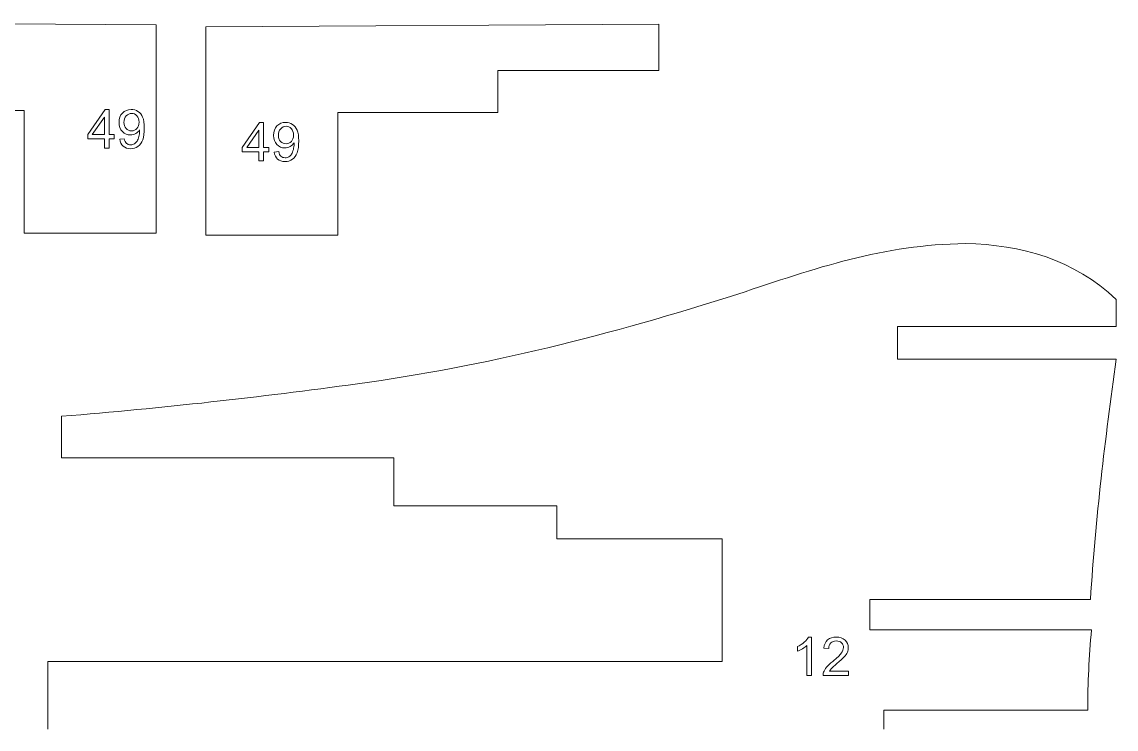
# Model space of a CAD drawing. Header units: millimetres. Extents: x -437 to 859, y -1313 to 762.
# Drawn here: x 63.9 to 236.8, y 156.7 to 268.4 of the extents above; entities that cross this region are included whole.
import ezdxf

# ---------------------------------------------------------------- set-up
doc = ezdxf.new("R2010")
doc.units = ezdxf.units.MM
doc.header["$MEASUREMENT"] = 0
doc.layers.add('Ebene 1', color=7, linetype='Continuous')

msp = doc.modelspace()

# ---------------------------------------------------------------- linework, layer by layer
at = {"layer": 'Ebene 1', "color": 250, "lineweight": 5}
for points, knots in [([(85.1428, 267.8945), (85.1428, 267.8945), (85.1428, 235.0104), (85.1428, 235.0104), (85.1428, 235.0104), (85.1428, 235.0104), (64.3184, 235.0104), (64.3184, 235.0104), (64.3184, 235.0104), (64.3184, 235.0104), (64.3184, 254.385), (64.3184, 254.385), (64.3184, 254.385), (64.3184, 254.385), (39.0128, 254.385), (39.0128, 254.385), (39.0128, 254.385), (39.0128, 254.385), (39.0128, 261.0409), (39.0128, 261.0409), (39.0128, 261.0409), (39.0128, 261.0409), (13.5754, 261.0409), (13.5754, 261.0409), (13.5754, 261.0409), (13.5754, 261.0409), (13.5754, 268.3558), (13.5754, 268.3558), (13.5754, 268.3558), (13.5754, 268.3558), (85.1428, 267.8945), (85.1428, 267.8945)], [0, 0, 0, 0, 0.125, 0.125, 0.125, 0.125, 0.25, 0.25, 0.25, 0.25, 0.375, 0.375, 0.375, 0.375, 0.5, 0.5, 0.5, 0.5, 0.625, 0.625, 0.625, 0.625, 0.75, 0.75, 0.75, 0.75, 0.875, 0.875, 0.875, 0.875, 1, 1, 1, 1]), ([(93.0161, 267.554), (93.0161, 267.554), (93.0161, 234.6699), (93.0161, 234.6699), (93.0161, 234.6699), (93.0161, 234.6699), (113.8405, 234.6699), (113.8405, 234.6699), (113.8405, 234.6699), (113.8405, 234.6699), (113.8405, 254.0445), (113.8405, 254.0445), (113.8405, 254.0445), (113.8405, 254.0445), (139.1461, 254.0445), (139.1461, 254.0445), (139.1461, 254.0445), (139.1461, 254.0445), (139.1461, 260.7004), (139.1461, 260.7004), (139.1461, 260.7004), (139.1461, 260.7004), (164.5835, 260.7004), (164.5835, 260.7004), (164.5835, 260.7004), (164.5835, 260.7004), (164.5835, 268.0153), (164.5835, 268.0153), (164.5835, 268.0153), (164.5835, 268.0153), (93.0161, 267.554), (93.0161, 267.554)], [0, 0, 0, 0, 0.125, 0.125, 0.125, 0.125, 0.25, 0.25, 0.25, 0.25, 0.375, 0.375, 0.375, 0.375, 0.5, 0.5, 0.5, 0.5, 0.625, 0.625, 0.625, 0.625, 0.75, 0.75, 0.75, 0.75, 0.875, 0.875, 0.875, 0.875, 1, 1, 1, 1]), ([(76.9652, 248.4515), (76.9652, 248.4515), (76.9652, 249.9021), (76.9652, 249.9021), (76.9652, 249.9021), (76.9652, 249.9021), (74.3362, 249.9021), (74.3362, 249.9021), (74.3362, 249.9021), (74.3362, 249.9021), (74.3362, 250.5851), (74.3362, 250.5851), (74.3362, 250.5851), (74.3362, 250.5851), (77.102, 254.5122), (77.102, 254.5122), (77.102, 254.5122), (77.102, 254.5122), (77.7102, 254.5122), (77.7102, 254.5122), (77.7102, 254.5122), (77.7102, 254.5122), (77.7102, 250.5851), (77.7102, 250.5851), (77.7102, 250.5851), (77.7102, 250.5851), (78.5287, 250.5851), (78.5287, 250.5851), (78.5287, 250.5851), (78.5287, 250.5851), (78.5287, 249.9021), (78.5287, 249.9021), (78.5287, 249.9021), (78.5287, 249.9021), (77.7102, 249.9021), (77.7102, 249.9021), (77.7102, 249.9021), (77.7102, 249.9021), (77.7102, 248.4515), (77.7102, 248.4515), (77.7102, 248.4515), (77.7102, 248.4515), (76.9652, 248.4515), (76.9652, 248.4515)], [0, 0, 0, 0, 0.09090909, 0.09090909, 0.09090909, 0.09090909, 0.18181818, 0.18181818, 0.18181818, 0.18181818, 0.27272727, 0.27272727, 0.27272727, 0.27272727, 0.36363636, 0.36363636, 0.36363636, 0.36363636, 0.45454545, 0.45454545, 0.45454545, 0.45454545, 0.54545455, 0.54545455, 0.54545455, 0.54545455, 0.63636364, 0.63636364, 0.63636364, 0.63636364, 0.72727273, 0.72727273, 0.72727273, 0.72727273, 0.81818182, 0.81818182, 0.81818182, 0.81818182, 0.90909091, 0.90909091, 0.90909091, 0.90909091, 1, 1, 1, 1]), ([(79.4007, 249.8527), (79.4007, 249.8527), (80.1162, 249.9191), (80.1162, 249.9191), (80.1162, 249.9191), (80.1769, 249.5832), (80.2926, 249.3391), (80.4633, 249.1867), (80.4633, 249.1867), (80.6341, 249.0357), (80.8528, 248.9595), (81.1209, 248.9595), (81.1209, 248.9595), (81.3495, 248.9595), (81.5499, 249.0117), (81.722, 249.1175), (81.722, 249.1175), (81.8942, 249.222), (82.0353, 249.3617), (82.1454, 249.5366), (82.1454, 249.5366), (82.2568, 249.7116), (82.3486, 249.9487), (82.4234, 250.245), (82.4234, 250.245), (82.4967, 250.5428), (82.5348, 250.8462), (82.5348, 251.1552), (82.5348, 251.1552), (82.5348, 251.1877), (82.5334, 251.2385), (82.5306, 251.3034), (82.5306, 251.3034), (82.381, 251.0677), (82.1778, 250.8744), (81.921, 250.7276), (81.921, 250.7276), (81.6628, 250.5795), (81.3834, 250.5061), (81.0842, 250.5061), (81.0842, 250.5061), (80.5819, 250.5061), (80.1571, 250.6881), (79.81, 251.0522), (79.81, 251.0522), (79.4628, 251.4163), (79.2893, 251.8946), (79.2893, 252.4901), (79.2893, 252.4901), (79.2893, 253.1054), (79.4699, 253.5993), (79.8325, 253.9746), (79.8325, 253.9746), (80.1952, 254.35), (80.6496, 254.5376), (81.1957, 254.5376), (81.1957, 254.5376), (81.5894, 254.5376), (81.9492, 254.4304), (82.2766, 254.2187), (82.2766, 254.2187), (82.6026, 254.0071), (82.8509, 253.7037), (83.0203, 253.3114), (83.0203, 253.3114), (83.1896, 252.9191), (83.2743, 252.3504), (83.2743, 251.6053), (83.2743, 251.6053), (83.2743, 250.8321), (83.191, 250.2154), (83.0231, 249.7554), (83.0231, 249.7554), (82.8537, 249.2968), (82.604, 248.9482), (82.2724, 248.7083), (82.2724, 248.7083), (81.9393, 248.4684), (81.5513, 248.3485), (81.104, 248.3485), (81.104, 248.3485), (80.6298, 248.3485), (80.2432, 248.4797), (79.9426, 248.7436), (79.9426, 248.7436), (79.642, 249.0061), (79.4614, 249.3758), (79.4007, 249.8527)], [0, 0, 0, 0, 0.04545455, 0.04545455, 0.04545455, 0.04545455, 0.09090909, 0.09090909, 0.09090909, 0.09090909, 0.13636364, 0.13636364, 0.13636364, 0.13636364, 0.18181818, 0.18181818, 0.18181818, 0.18181818, 0.22727273, 0.22727273, 0.22727273, 0.22727273, 0.27272727, 0.27272727, 0.27272727, 0.27272727, 0.31818182, 0.31818182, 0.31818182, 0.31818182, 0.36363636, 0.36363636, 0.36363636, 0.36363636, 0.40909091, 0.40909091, 0.40909091, 0.40909091, 0.45454545, 0.45454545, 0.45454545, 0.45454545, 0.5, 0.5, 0.5, 0.5, 0.54545455, 0.54545455, 0.54545455, 0.54545455, 0.59090909, 0.59090909, 0.59090909, 0.59090909, 0.63636364, 0.63636364, 0.63636364, 0.63636364, 0.68181818, 0.68181818, 0.68181818, 0.68181818, 0.72727273, 0.72727273, 0.72727273, 0.72727273, 0.77272727, 0.77272727, 0.77272727, 0.77272727, 0.81818182, 0.81818182, 0.81818182, 0.81818182, 0.86363636, 0.86363636, 0.86363636, 0.86363636, 0.90909091, 0.90909091, 0.90909091, 0.90909091, 0.95454545, 0.95454545, 0.95454545, 0.95454545, 1, 1, 1, 1]), ([(76.9652, 250.5851), (76.9652, 250.5851), (76.9652, 253.317), (76.9652, 253.317), (76.9652, 253.317), (76.9652, 253.317), (75.0686, 250.5851), (75.0686, 250.5851), (75.0686, 250.5851), (75.0686, 250.5851), (76.9652, 250.5851), (76.9652, 250.5851)], [0, 0, 0, 0, 0.33333333, 0.33333333, 0.33333333, 0.33333333, 0.66666667, 0.66666667, 0.66666667, 0.66666667, 1, 1, 1, 1]), ([(82.4473, 252.5282), (82.4473, 252.9544), (82.3345, 253.2945), (82.1073, 253.5442), (82.1073, 253.5442), (81.8787, 253.7954), (81.6063, 253.921), (81.286, 253.921), (81.286, 253.921), (80.9558, 253.921), (80.6679, 253.7855), (80.4224, 253.516), (80.4224, 253.516), (80.1769, 253.2451), (80.0541, 252.8951), (80.0541, 252.4661), (80.0541, 252.4661), (80.0541, 252.0795), (80.1712, 251.7662), (80.4041, 251.5249), (80.4041, 251.5249), (80.6369, 251.2836), (80.9233, 251.1637), (81.2648, 251.1637), (81.2648, 251.1637), (81.6106, 251.1637), (81.8928, 251.2836), (82.1143, 251.5249), (82.1143, 251.5249), (82.3373, 251.7662), (82.4473, 252.1006), (82.4473, 252.5282)], [0, 0, 0, 0, 0.125, 0.125, 0.125, 0.125, 0.25, 0.25, 0.25, 0.25, 0.375, 0.375, 0.375, 0.375, 0.5, 0.5, 0.5, 0.5, 0.625, 0.625, 0.625, 0.625, 0.75, 0.75, 0.75, 0.75, 0.875, 0.875, 0.875, 0.875, 1, 1, 1, 1]), ([(101.3677, 246.4085), (101.3677, 246.4085), (101.3677, 247.8591), (101.3677, 247.8591), (101.3677, 247.8591), (101.3677, 247.8591), (98.7387, 247.8591), (98.7387, 247.8591), (98.7387, 247.8591), (98.7387, 247.8591), (98.7387, 248.5421), (98.7387, 248.5421), (98.7387, 248.5421), (98.7387, 248.5421), (101.5045, 252.4692), (101.5045, 252.4692), (101.5045, 252.4692), (101.5045, 252.4692), (102.1127, 252.4692), (102.1127, 252.4692), (102.1127, 252.4692), (102.1127, 252.4692), (102.1127, 248.5421), (102.1127, 248.5421), (102.1127, 248.5421), (102.1127, 248.5421), (102.9312, 248.5421), (102.9312, 248.5421), (102.9312, 248.5421), (102.9312, 248.5421), (102.9312, 247.8591), (102.9312, 247.8591), (102.9312, 247.8591), (102.9312, 247.8591), (102.1127, 247.8591), (102.1127, 247.8591), (102.1127, 247.8591), (102.1127, 247.8591), (102.1127, 246.4085), (102.1127, 246.4085), (102.1127, 246.4085), (102.1127, 246.4085), (101.3677, 246.4085), (101.3677, 246.4085)], [0, 0, 0, 0, 0.09090909, 0.09090909, 0.09090909, 0.09090909, 0.18181818, 0.18181818, 0.18181818, 0.18181818, 0.27272727, 0.27272727, 0.27272727, 0.27272727, 0.36363636, 0.36363636, 0.36363636, 0.36363636, 0.45454545, 0.45454545, 0.45454545, 0.45454545, 0.54545455, 0.54545455, 0.54545455, 0.54545455, 0.63636364, 0.63636364, 0.63636364, 0.63636364, 0.72727273, 0.72727273, 0.72727273, 0.72727273, 0.81818182, 0.81818182, 0.81818182, 0.81818182, 0.90909091, 0.90909091, 0.90909091, 0.90909091, 1, 1, 1, 1]), ([(103.8032, 247.8097), (103.8032, 247.8097), (104.5187, 247.8761), (104.5187, 247.8761), (104.5187, 247.8761), (104.5794, 247.5402), (104.6951, 247.2961), (104.8658, 247.1437), (104.8658, 247.1437), (105.0366, 246.9927), (105.2553, 246.9165), (105.5234, 246.9165), (105.5234, 246.9165), (105.752, 246.9165), (105.9524, 246.9687), (106.1245, 247.0745), (106.1245, 247.0745), (106.2967, 247.179), (106.4378, 247.3187), (106.5479, 247.4936), (106.5479, 247.4936), (106.6593, 247.6686), (106.7511, 247.9057), (106.8259, 248.202), (106.8259, 248.202), (106.8992, 248.4998), (106.9373, 248.8032), (106.9373, 249.1122), (106.9373, 249.1122), (106.9373, 249.1447), (106.9359, 249.1955), (106.9331, 249.2604), (106.9331, 249.2604), (106.7835, 249.0247), (106.5803, 248.8314), (106.3235, 248.6846), (106.3235, 248.6846), (106.0653, 248.5365), (105.7859, 248.4631), (105.4867, 248.4631), (105.4867, 248.4631), (104.9844, 248.4631), (104.5596, 248.6451), (104.2125, 249.0092), (104.2125, 249.0092), (103.8653, 249.3733), (103.6918, 249.8516), (103.6918, 250.4471), (103.6918, 250.4471), (103.6918, 251.0624), (103.8724, 251.5563), (104.235, 251.9316), (104.235, 251.9316), (104.5977, 252.307), (105.0521, 252.4946), (105.5982, 252.4946), (105.5982, 252.4946), (105.9919, 252.4946), (106.3517, 252.3874), (106.6791, 252.1757), (106.6791, 252.1757), (107.0051, 251.9641), (107.2534, 251.6607), (107.4228, 251.2684), (107.4228, 251.2684), (107.5921, 250.8761), (107.6768, 250.3074), (107.6768, 249.5623), (107.6768, 249.5623), (107.6768, 248.7891), (107.5935, 248.1724), (107.4256, 247.7124), (107.4256, 247.7124), (107.2562, 247.2538), (107.0065, 246.9052), (106.6749, 246.6653), (106.6749, 246.6653), (106.3418, 246.4254), (105.9538, 246.3055), (105.5065, 246.3055), (105.5065, 246.3055), (105.0323, 246.3055), (104.6457, 246.4367), (104.3451, 246.7006), (104.3451, 246.7006), (104.0445, 246.9631), (103.8639, 247.3328), (103.8032, 247.8097)], [0, 0, 0, 0, 0.04545455, 0.04545455, 0.04545455, 0.04545455, 0.09090909, 0.09090909, 0.09090909, 0.09090909, 0.13636364, 0.13636364, 0.13636364, 0.13636364, 0.18181818, 0.18181818, 0.18181818, 0.18181818, 0.22727273, 0.22727273, 0.22727273, 0.22727273, 0.27272727, 0.27272727, 0.27272727, 0.27272727, 0.31818182, 0.31818182, 0.31818182, 0.31818182, 0.36363636, 0.36363636, 0.36363636, 0.36363636, 0.40909091, 0.40909091, 0.40909091, 0.40909091, 0.45454545, 0.45454545, 0.45454545, 0.45454545, 0.5, 0.5, 0.5, 0.5, 0.54545455, 0.54545455, 0.54545455, 0.54545455, 0.59090909, 0.59090909, 0.59090909, 0.59090909, 0.63636364, 0.63636364, 0.63636364, 0.63636364, 0.68181818, 0.68181818, 0.68181818, 0.68181818, 0.72727273, 0.72727273, 0.72727273, 0.72727273, 0.77272727, 0.77272727, 0.77272727, 0.77272727, 0.81818182, 0.81818182, 0.81818182, 0.81818182, 0.86363636, 0.86363636, 0.86363636, 0.86363636, 0.90909091, 0.90909091, 0.90909091, 0.90909091, 0.95454545, 0.95454545, 0.95454545, 0.95454545, 1, 1, 1, 1]), ([(101.3677, 248.5421), (101.3677, 248.5421), (101.3677, 251.274), (101.3677, 251.274), (101.3677, 251.274), (101.3677, 251.274), (99.4711, 248.5421), (99.4711, 248.5421), (99.4711, 248.5421), (99.4711, 248.5421), (101.3677, 248.5421), (101.3677, 248.5421)], [0, 0, 0, 0, 0.33333333, 0.33333333, 0.33333333, 0.33333333, 0.66666667, 0.66666667, 0.66666667, 0.66666667, 1, 1, 1, 1]), ([(106.8498, 250.4852), (106.8498, 250.9114), (106.737, 251.2515), (106.5098, 251.5012), (106.5098, 251.5012), (106.2812, 251.7524), (106.0088, 251.878), (105.6885, 251.878), (105.6885, 251.878), (105.3583, 251.878), (105.0704, 251.7425), (104.8249, 251.473), (104.8249, 251.473), (104.5794, 251.2021), (104.4566, 250.8521), (104.4566, 250.4231), (104.4566, 250.4231), (104.4566, 250.0365), (104.5737, 249.7232), (104.8066, 249.4819), (104.8066, 249.4819), (105.0394, 249.2406), (105.3258, 249.1207), (105.6673, 249.1207), (105.6673, 249.1207), (106.0131, 249.1207), (106.2953, 249.2406), (106.5168, 249.4819), (106.5168, 249.4819), (106.7398, 249.7232), (106.8498, 250.0576), (106.8498, 250.4852)], [0, 0, 0, 0, 0.125, 0.125, 0.125, 0.125, 0.25, 0.25, 0.25, 0.25, 0.375, 0.375, 0.375, 0.375, 0.5, 0.5, 0.5, 0.5, 0.625, 0.625, 0.625, 0.625, 0.75, 0.75, 0.75, 0.75, 0.875, 0.875, 0.875, 0.875, 1, 1, 1, 1]), ([(200.0985, 156.7382), (200.0985, 156.7382), (200.0985, 159.748), (200.0985, 159.748), (200.0985, 159.748), (200.0985, 159.748), (232.323, 159.748), (232.323, 159.748), (232.323, 159.748), (232.3342, 163.9875), (232.5155, 168.2081), (232.9236, 172.4099), (232.9236, 172.4099), (232.9236, 172.4099), (197.904, 172.4099), (197.904, 172.4099), (197.904, 172.4099), (197.904, 172.4099), (197.904, 177.1979), (197.904, 177.1979), (197.904, 177.1979), (197.904, 177.1979), (232.7598, 177.1979), (232.7598, 177.1979), (232.7598, 177.1979), (233.5807, 190.1409), (235.0671, 202.4908), (236.8065, 215.1029), (236.8065, 215.1029), (236.8065, 215.1029), (202.293, 215.1029), (202.293, 215.1029), (202.293, 215.1029), (202.293, 215.1029), (202.293, 220.2899), (202.293, 220.2899), (202.293, 220.2899), (202.293, 220.2899), (236.8065, 220.2899), (236.8065, 220.2899), (236.8065, 220.2899), (236.8065, 220.2899), (236.8065, 224.5676), (236.8065, 224.5676), (236.8065, 224.5676), (230.2486, 230.8), (221.7679, 233.2286), (212.9946, 233.3582), (212.9946, 233.3582), (200.0985, 233.2508), (189.2106, 229.465), (177.0678, 225.3866), (177.0678, 225.3866), (156.9878, 219.0008), (137.075, 213.9526), (116.9532, 211.2452), (116.9532, 211.2452), (101.4186, 209.1164), (86.302, 207.4056), (70.224, 206.1128), (70.224, 206.1128), (70.224, 206.1128), (70.2239, 199.5419), (70.2239, 199.5419), (70.2239, 199.5419), (70.2239, 199.5419), (122.6925, 199.5419), (122.6925, 199.5419), (122.6925, 199.5419), (122.6925, 199.5419), (122.6925, 191.9609), (122.6925, 191.9609), (122.6925, 191.9609), (122.6925, 191.9609), (148.4279, 191.9609), (148.4279, 191.9609), (148.4279, 191.9609), (148.4279, 191.9609), (148.4279, 186.7739), (148.4279, 186.7739), (148.4279, 186.7739), (148.4279, 186.7739), (174.5624, 186.7739), (174.5624, 186.7739), (174.5624, 186.7739), (174.5624, 186.7739), (174.5625, 167.4224), (174.5625, 167.4224), (174.5625, 167.4224), (174.5625, 167.4224), (68.0295, 167.4224), (68.0295, 167.4224), (68.0295, 167.4224), (68.0295, 167.4224), (68.0295, 156.7382), (68.0295, 156.7382)], [0, 0, 0, 0, 0.04166667, 0.04166667, 0.04166667, 0.04166667, 0.08333333, 0.08333333, 0.08333333, 0.08333333, 0.125, 0.125, 0.125, 0.125, 0.16666667, 0.16666667, 0.16666667, 0.16666667, 0.20833333, 0.20833333, 0.20833333, 0.20833333, 0.25, 0.25, 0.25, 0.25, 0.29166667, 0.29166667, 0.29166667, 0.29166667, 0.33333333, 0.33333333, 0.33333333, 0.33333333, 0.375, 0.375, 0.375, 0.375, 0.41666667, 0.41666667, 0.41666667, 0.41666667, 0.45833333, 0.45833333, 0.45833333, 0.45833333, 0.5, 0.5, 0.5, 0.5, 0.54166667, 0.54166667, 0.54166667, 0.54166667, 0.58333333, 0.58333333, 0.58333333, 0.58333333, 0.625, 0.625, 0.625, 0.625, 0.66666667, 0.66666667, 0.66666667, 0.66666667, 0.70833333, 0.70833333, 0.70833333, 0.70833333, 0.75, 0.75, 0.75, 0.75, 0.79166667, 0.79166667, 0.79166667, 0.79166667, 0.83333333, 0.83333333, 0.83333333, 0.83333333, 0.875, 0.875, 0.875, 0.875, 0.91666667, 0.91666667, 0.91666667, 0.91666667, 0.95833333, 0.95833333, 0.95833333, 0.95833333, 1, 1, 1, 1]), ([(188.6888, 165.186), (188.6888, 165.186), (187.9452, 165.186), (187.9452, 165.186), (187.9452, 165.186), (187.9452, 165.186), (187.9452, 169.9274), (187.9452, 169.9274), (187.9452, 169.9274), (187.766, 169.7566), (187.5317, 169.5859), (187.241, 169.4151), (187.241, 169.4151), (186.9489, 169.2444), (186.6879, 169.116), (186.4565, 169.0313), (186.4565, 169.0313), (186.4565, 169.0313), (186.4565, 169.7496), (186.4565, 169.7496), (186.4565, 169.7496), (186.8727, 169.9457), (187.2368, 170.1828), (187.5487, 170.4608), (187.5487, 170.4608), (187.8591, 170.7402), (188.0807, 171.0097), (188.2105, 171.2721), (188.2105, 171.2721), (188.2105, 171.2721), (188.6888, 171.2721), (188.6888, 171.2721), (188.6888, 171.2721), (188.6888, 171.2721), (188.6888, 165.186), (188.6888, 165.186)], [0, 0, 0, 0, 0.11111111, 0.11111111, 0.11111111, 0.11111111, 0.22222222, 0.22222222, 0.22222222, 0.22222222, 0.33333333, 0.33333333, 0.33333333, 0.33333333, 0.44444444, 0.44444444, 0.44444444, 0.44444444, 0.55555556, 0.55555556, 0.55555556, 0.55555556, 0.66666667, 0.66666667, 0.66666667, 0.66666667, 0.77777778, 0.77777778, 0.77777778, 0.77777778, 0.88888889, 0.88888889, 0.88888889, 0.88888889, 1, 1, 1, 1]), ([(194.5069, 165.9014), (194.5069, 165.9014), (194.5069, 165.186), (194.5069, 165.186), (194.5069, 165.186), (194.5069, 165.186), (190.5007, 165.186), (190.5007, 165.186), (190.5007, 165.186), (190.4951, 165.3652), (190.5233, 165.5374), (190.5868, 165.7025), (190.5868, 165.7025), (190.6884, 165.9762), (190.8521, 166.2443), (191.0765, 166.5096), (191.0765, 166.5096), (191.3022, 166.7735), (191.6268, 167.0797), (192.0501, 167.4269), (192.0501, 167.4269), (192.7091, 167.9673), (193.155, 168.3949), (193.3865, 168.711), (193.3865, 168.711), (193.6179, 169.0256), (193.7336, 169.3248), (193.7336, 169.6056), (193.7336, 169.6056), (193.7336, 169.9005), (193.6278, 170.1489), (193.4175, 170.3521), (193.4175, 170.3521), (193.2058, 170.5539), (192.9307, 170.6555), (192.592, 170.6555), (192.592, 170.6555), (192.2336, 170.6555), (191.9471, 170.5482), (191.7326, 170.3323), (191.7326, 170.3323), (191.5167, 170.1179), (191.4081, 169.8201), (191.4052, 169.4405), (191.4052, 169.4405), (191.4052, 169.4405), (190.6404, 169.5181), (190.6404, 169.5181), (190.6404, 169.5181), (190.6926, 170.0896), (190.8902, 170.5243), (191.2317, 170.8234), (191.2317, 170.8234), (191.5732, 171.1226), (192.0332, 171.2721), (192.6089, 171.2721), (192.6089, 171.2721), (193.1903, 171.2721), (193.6503, 171.1099), (193.989, 170.7881), (193.989, 170.7881), (194.3291, 170.465), (194.4984, 170.0656), (194.4984, 169.5887), (194.4984, 169.5887), (194.4984, 169.346), (194.449, 169.1075), (194.3488, 168.8732), (194.3488, 168.8732), (194.2501, 168.639), (194.085, 168.3921), (193.8549, 168.1338), (193.8549, 168.1338), (193.6249, 167.8742), (193.2425, 167.5186), (192.7077, 167.067), (192.7077, 167.067), (192.2618, 166.6917), (191.9753, 166.4377), (191.8483, 166.3036), (191.8483, 166.3036), (191.7213, 166.171), (191.6169, 166.0369), (191.5337, 165.9014), (191.5337, 165.9014), (191.5337, 165.9014), (194.5069, 165.9014), (194.5069, 165.9014)], [0, 0, 0, 0, 0.04545455, 0.04545455, 0.04545455, 0.04545455, 0.09090909, 0.09090909, 0.09090909, 0.09090909, 0.13636364, 0.13636364, 0.13636364, 0.13636364, 0.18181818, 0.18181818, 0.18181818, 0.18181818, 0.22727273, 0.22727273, 0.22727273, 0.22727273, 0.27272727, 0.27272727, 0.27272727, 0.27272727, 0.31818182, 0.31818182, 0.31818182, 0.31818182, 0.36363636, 0.36363636, 0.36363636, 0.36363636, 0.40909091, 0.40909091, 0.40909091, 0.40909091, 0.45454545, 0.45454545, 0.45454545, 0.45454545, 0.5, 0.5, 0.5, 0.5, 0.54545455, 0.54545455, 0.54545455, 0.54545455, 0.59090909, 0.59090909, 0.59090909, 0.59090909, 0.63636364, 0.63636364, 0.63636364, 0.63636364, 0.68181818, 0.68181818, 0.68181818, 0.68181818, 0.72727273, 0.72727273, 0.72727273, 0.72727273, 0.77272727, 0.77272727, 0.77272727, 0.77272727, 0.81818182, 0.81818182, 0.81818182, 0.81818182, 0.86363636, 0.86363636, 0.86363636, 0.86363636, 0.90909091, 0.90909091, 0.90909091, 0.90909091, 0.95454545, 0.95454545, 0.95454545, 0.95454545, 1, 1, 1, 1])]:
    msp.add_open_spline(points, degree=3, knots=knots, dxfattribs=at)

doc.saveas('drawing.dxf')
